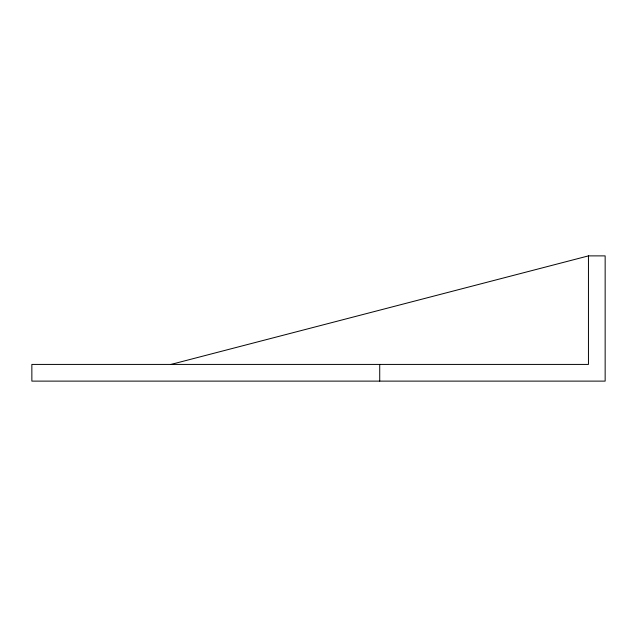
<?xml version="1.0" encoding="UTF-8"?>
<svg xmlns="http://www.w3.org/2000/svg" width="637" height="637" viewBox="0 0 637 637"><rect width="100%" height="100%" fill="white"/><g stroke="black" fill="none" stroke-linecap="round" stroke-linejoin="round"><path stroke-width="0.96" d="M171.003 364.42L588.453 255.883L605.15 255.883L605.15 381.117L31.866 381.117L31.85 364.42L588.453 364.42L588.453 255.883M379.724 364.42L379.724 381.117"/></g></svg>
